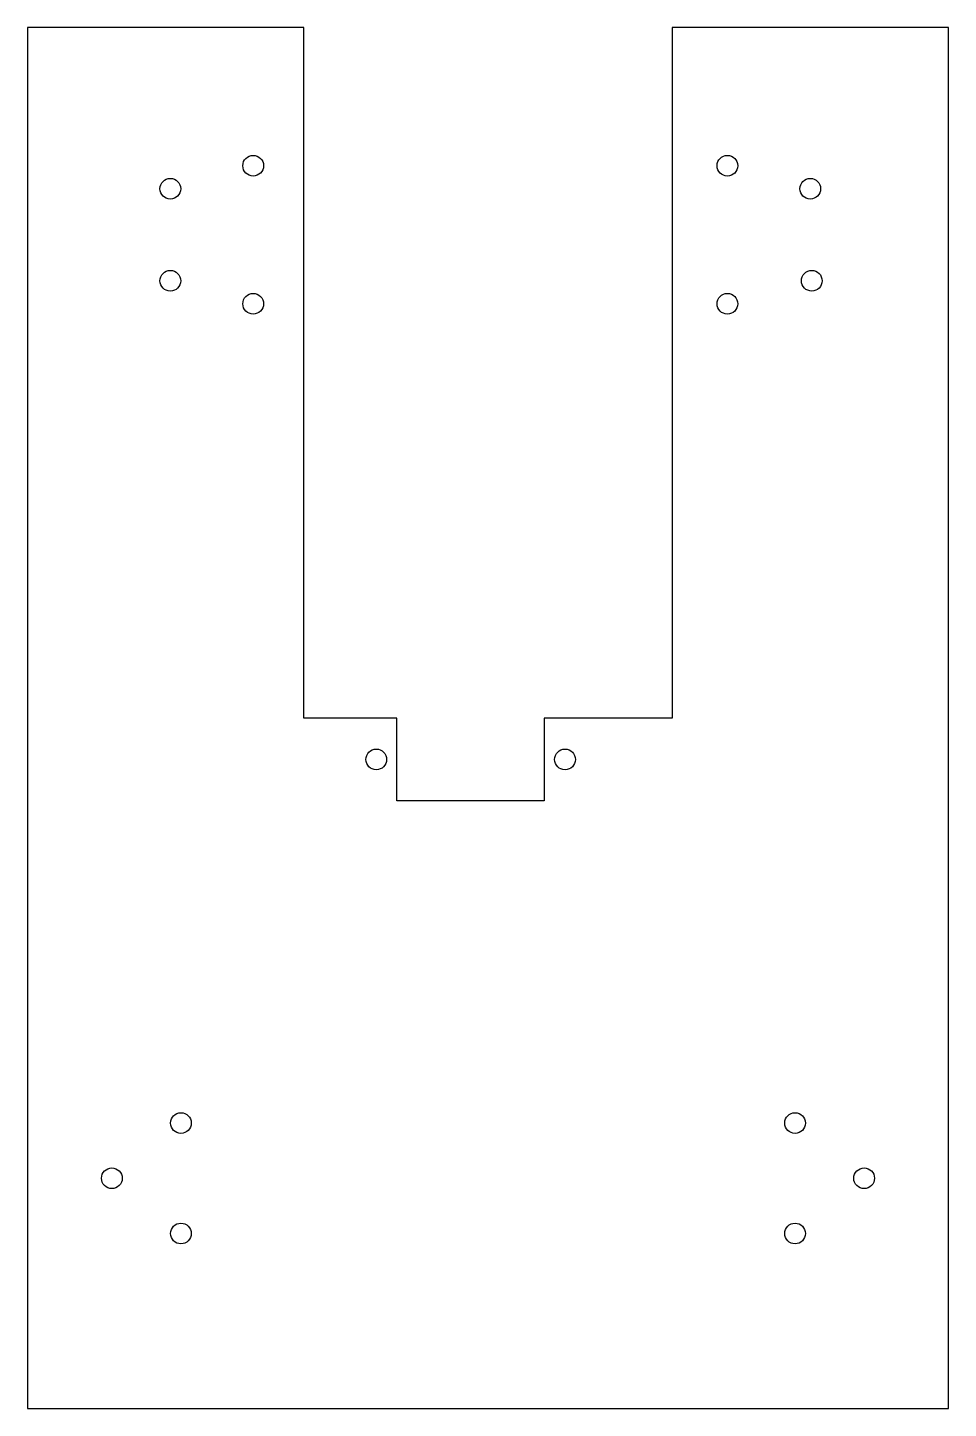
# Model space of a CAD drawing. Header units: millimetres. Extents: x -100 to 100, y -150 to 150.
import ezdxf

# ---------------------------------------------------------------- set-up
doc = ezdxf.new("R2010")
doc.units = ezdxf.units.MM

msp = doc.modelspace()

# ---------------------------------------------------------------- linework, layer by layer
at = {"color": 7, "linetype": 'Continuous', "lineweight": 25}
for p, q in [((-100, 150), (-100, -150)), ((-40, 150), (-100, 150)), ((-40, 0), (-40, 150)), ((40, 150), (40, 0)), ((100, 150), (40, 150)), ((100, -150), (100, 150)), ((-19.77, 0), (-40, 0)), ((-19.77, -18), (-19.77, 0)), ((12.23, 0), (12.23, -18)), ((40, 0), (12.23, 0)), ((12.23, -18), (-19.77, -18)), ((-100, -150), (100, -150))]:
    msp.add_line(p, q, dxfattribs=at)
for centre in [(-51, 120), (52, 120), (-69, 115), (70, 115), (-69, 95), (70.33, 95), (-51, 90), (52, 90), (-24.27, -9), (16.73, -9), (-66.7, -88), (66.7, -88), (-81.7, -100), (81.7, -100), (-66.7, -112), (66.7, -112)]:
    msp.add_circle(centre, 2.25, dxfattribs=at)

doc.saveas('drawing.dxf')
